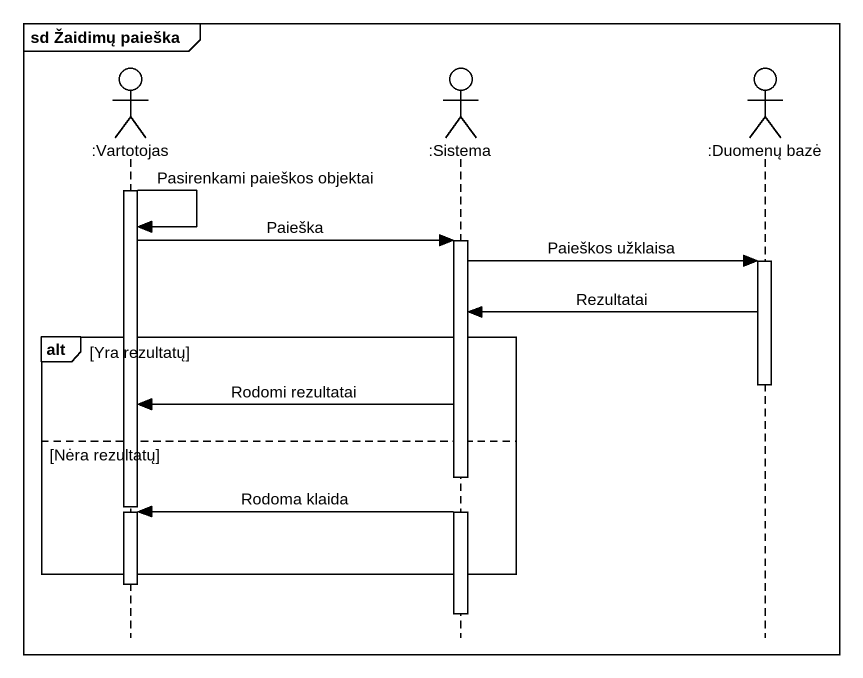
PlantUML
@startuml
mainframe sd Žaidimų paieška
hide footbox
actor ":Vartotojas" as Vartotojas
actor ":Sistema" as Sistema
actor ":Duomenų bazė" as Duomenų_bazė

activate Vartotojas
Vartotojas -> Vartotojas : Pasirenkami paieškos objektai
Vartotojas -> Sistema : Paieška
activate Sistema
Sistema -> Duomenų_bazė : Paieškos užklaisa
activate Duomenų_bazė
Duomenų_bazė -> Sistema : Rezultatai
alt Yra rezultatų
  deactivate Duomenų_bazė
  Sistema -> Vartotojas : Rodomi rezultatai
else Nėra rezultatų
  deactivate Vartotojas
  Sistema -> Vartotojas : Rodoma klaida
  activate Vartotojas
end
deactivate Vartotojas
deactivate Sistema
@enduml
